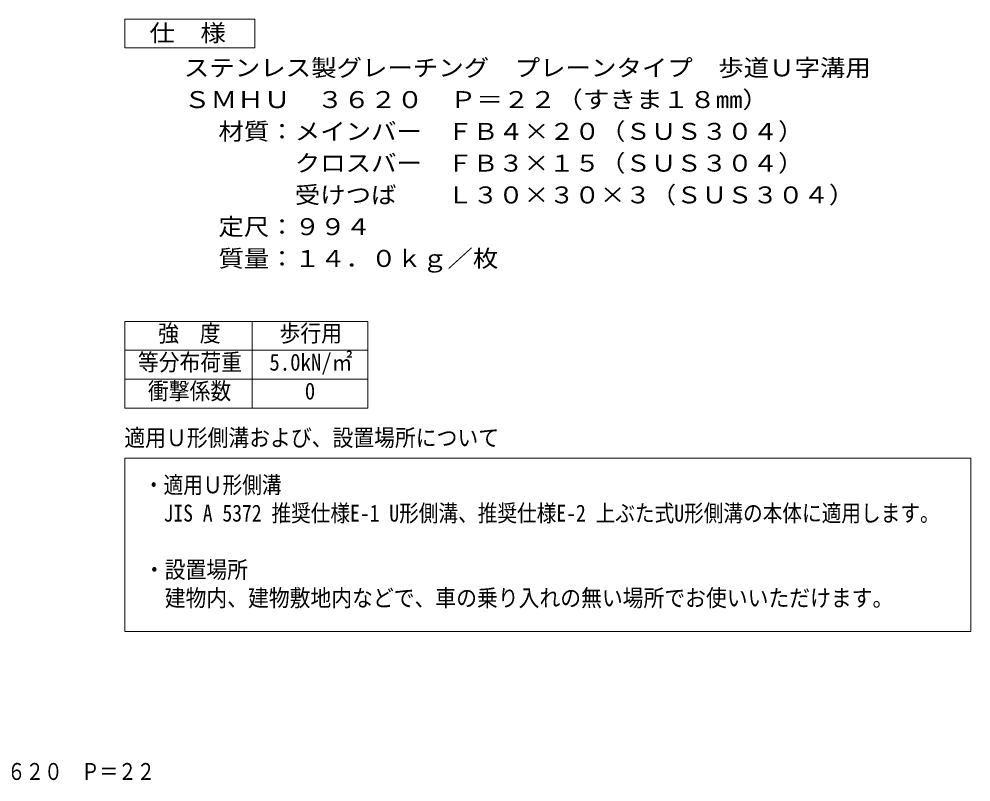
# Model space of a CAD drawing. Units: millimetres on the paper, enlarged 10 times, with parts at other scales. Extents: x -1720 to 1861, y -1362 to 1292.
# Drawn here: x 215 to 1861, y -1362 to -41 of the extents above; entities that cross this region are included whole.
import ezdxf
from ezdxf.enums import TextEntityAlignment as Align

# ---------------------------------------------------------------- set-up
doc = ezdxf.new("R2010")
doc.units = ezdxf.units.MM
doc.header["$LTSCALE"] = 10
doc.layers.add('A-4', color=2, linetype='Continuous', lineweight=9)
doc.layers.add('A-5', color=7, linetype='Continuous', lineweight=9)
doc.layers.add('F-5_F-5ﾚｲﾔ', color=2, linetype='Continuous')
doc.styles.add('ＭＳ ゴシック', font='')
doc.styles.get('ＭＳ ゴシック').set_extended_font_data('MS Gothic')

msp = doc.modelspace()

# ---------------------------------------------------------------- linework, layer by layer
at = {"layer": 'A-4'}
for p, q in [((397.67, -564.91), (817.67, -564.91)), ((397.67, -564.91), (397.67, -714.91)), ((617.67, -564.91), (617.67, -714.91)), ((817.67, -564.91), (817.67, -714.91)), ((397.67, -614.91), (817.67, -614.91)), ((397.67, -664.91), (817.67, -664.91)), ((397.67, -714.91), (817.67, -714.91)), ((397.67, -1101.51), (397.67, -801.84))]:
    msp.add_line(p, q, dxfattribs=at)
msp.add_lwpolyline([(397.67, -801.84), (1861.11, -801.84), (1861.11, -1101.51), (397.67, -1101.51)], dxfattribs=at)
at = {"layer": 'A-5'}
msp.add_lwpolyline([(397.67, -91.46), (397.67, -41.46), (622.67, -41.46), (622.67, -91.46)], close=True, dxfattribs=at)

# ---------------------------------------------------------------- texts
at = {"layer": 'A-5', "color": 2, "style": 'ＭＳ ゴシック'}
for s, width, p in [('仕\u3000様', 1.1, (440.22, -89.03)), ('ステンレス製グレーチング\u3000プレーンタイプ\u3000歩道Ｕ字溝用', 1.1, (499.76, -149.38)), ('ＳＭＨＵ\u3000３６２０\u3000Ｐ＝２２（すきま１８mm）', 1.15, (499.76, -204.38)), ('材質：メインバー\u3000ＦＢ４×２０（ＳＵＳ３０４）', 1.1, (559.48, -259.38)), ('\u3000\u3000\u3000クロスバー\u3000ＦＢ３×１５（ＳＵＳ３０４）', 1.1, (559.48, -314.38)), ('\u3000\u3000\u3000受けつば\u3000\u3000Ｌ３０×３０×３（ＳＵＳ３０４）', 1.1, (559.48, -369.38)), ('定尺：９９４', 1.1, (559.48, -424.38)), ('質量：１４．０ｋｇ／枚', 1.1, (559.48, -479.38))]:
    msp.add_text(s, height=29.33, dxfattribs=dict(at, width=width)).set_placement(p, align=Align.BOTTOM_LEFT)
at = {"layer": 'A-5', "style": 'ＭＳ ゴシック'}
for s, width, p in [('強\u3000度', 0.9, (455.17, -608.91)), ('歩行用', 0.9, (665.17, -608.91)), ('等分布荷重', 0.9, (420.17, -658.91)), ('5.0kN/㎡', 0.9, (647.67, -658.91)), ('衝撃係数', 0.9, (437.67, -708.91)), ('0', 0.9, (708.92, -708.91)), ('適用Ｕ形側溝および、設置場所について', 0.9, (396.79, -789.71)), ('・適用Ｕ形側溝', 0.85, (430.62, -871.27)), ('\u3000JIS A 5372 推奨仕様E-1 U形側溝、推奨仕様E-2 上ぶた式U形側溝の本体に適用します。', 0.85, (430.62, -920.21)), ('・設置場所', 0.9, (430.62, -1018.08)), ('\u3000建物内、建物敷地内などで、車の乗り入れの無い場所でお使いいただけます。', 0.9, (430.62, -1067.02))]:
    msp.add_text(s, height=29.33, dxfattribs=dict(at, width=width)).set_placement(p, align=Align.BOTTOM_LEFT)
at = {"layer": 'F-5_F-5ﾚｲﾔ', "style": 'ＭＳ ゴシック', "width": 0.8}
msp.add_text('ステンレス製グレーチング\u3000プレーンタイプ\u3000歩道Ｕ字溝用\u3000\u3000ＳＭＨＵ\u3000３６２０\u3000Ｐ＝２２', height=29.33, dxfattribs=at).set_placement((-926.19, -1367.38), align=Align.BOTTOM_LEFT)

doc.saveas('drawing.dxf')
